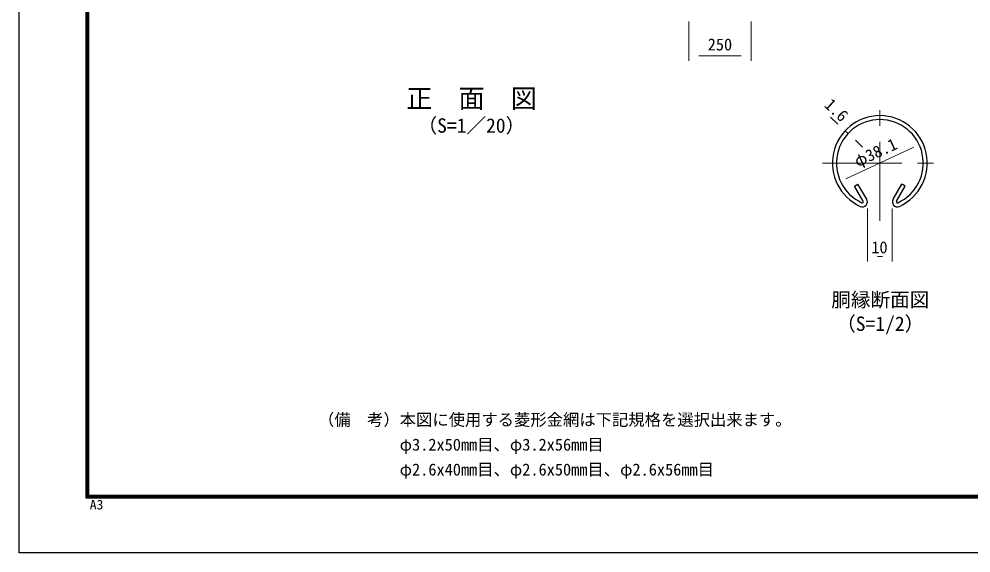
# Model space of a CAD drawing. Units: millimetres, scale not verified, with parts at other scales. Extents: x -4200 to 4200, y -2970 to 2970.
# Drawn here: x -4200 to -376, y -2970 to -827 of the extents above; entities that cross this region are included whole.
import ezdxf
from ezdxf.enums import TextEntityAlignment as Align

# ---------------------------------------------------------------- set-up
doc = ezdxf.new("R2010")
doc.units = ezdxf.units.MM
doc.header["$LTSCALE"] = 10
doc.linetypes.add('USER1', pattern=[50.8, 31.75, -6.35, 6.35, -6.35])
for name, color, linetype, lineweight in [('0-0_D-TTL-TXT', 7, 'Continuous', 25), ('0-3_D-STR1', 1, 'Continuous', 25), ('0-4_D-STR-DIM', 7, 'Continuous', 13), ('0-8_D-BMK', 2, 'USER1', 13), ('0-C_D-TTL', 7, 'Continuous', 25)]:
    doc.layers.add(name, color=color, linetype=linetype, lineweight=lineweight)
doc.styles.add('ＭＳ ゴシック', font='')
doc.styles.get('ＭＳ ゴシック').set_extended_font_data('MS Gothic')

msp = doc.modelspace()

# ---------------------------------------------------------------- linework, layer by layer
at = {"layer": '0-3_D-STR1'}
for p, q in [((-844.04, -1497.35), (-830.15, -1489.33)), ((-795.06, -1550.11), (-830.15, -1489.33)), ((-689.37, -1550.11), (-654.28, -1489.33)), ((-640.39, -1497.35), (-654.28, -1489.33)), ((-808.95, -1558.13), (-844.04, -1497.35)), ((-675.48, -1558.13), (-640.39, -1497.35))]:
    msp.add_line(p, q, dxfattribs=at)
for centre, radius, start, end in [((-742.21, -1404.82), 190.5, 294.32478, 245.67522), ((-742.21, -1404.82), 174.46, 294.32478, 245.67522), ((-812.42, -1560.13), 20.05, 245.67522, 30), ((-812.42, -1560.13), 4.01, 245.67522, 30), ((-672.01, -1560.13), 20.05, 150, 294.32478), ((-672.01, -1560.13), 4.01, 150, 294.32478)]:
    msp.add_arc(centre, radius, start, end, dxfattribs=at)
at = {"layer": '0-4_D-STR-DIM'}
for p, q in [((-1509.65, -836.56), (-1509.65, -993.88)), ((-1259.65, -836.56), (-1259.65, -993.88)), ((-1469.65, -973.88), (-1299.65, -973.88)), ((-911.1, -1247.95), (-940.41, -1220.73)), ((-870.04, -1286.09), (-881.79, -1275.17)), ((-840.73, -1313.31), (-811.42, -1340.53)), ((-878.61, -1468.42), (-605.81, -1341.22)), ((-792.21, -1587.39), (-792.21, -1800.19)), ((-692.21, -1587.39), (-692.21, -1800.19)), ((-752.21, -1780.19), (-732.21, -1780.19))]:
    msp.add_line(p, q, dxfattribs=at)
at = {"layer": '0-8_D-BMK'}
for p, q in [((-742.21, -1636.63), (-742.21, -1175.08)), ((-971.95, -1404.82), (-512.47, -1404.82))]:
    msp.add_line(p, q, dxfattribs=at)
at = {"layer": '0-C_D-TTL', "color": 2}
msp.add_lwpolyline([(-4199.68, 2970.23), (4200.32, 2970.23), (4200.32, -2969.77), (-4199.68, -2969.77)], close=True, dxfattribs=at)
at = {"layer": '0-C_D-TTL'}
for points in [[(-3929.68, 2750.23), (3930.32, 2750.23), (3930.32, -2749.77), (-3929.68, -2749.77)], [(-3927.18, 2747.73), (3927.82, 2747.73), (3927.82, -2747.27), (-3927.18, -2747.27)], [(-3924.68, 2745.23), (3925.32, 2745.23), (3925.32, -2744.77), (-3924.68, -2744.77)], [(-3922.18, 2742.73), (3922.82, 2742.73), (3922.82, -2742.27), (-3922.18, -2742.27)], [(-3919.68, 2740.23), (3920.32, 2740.23), (3920.32, -2739.77), (-3919.68, -2739.77)]]:
    msp.add_lwpolyline(points, close=True, dxfattribs=at)

# ---------------------------------------------------------------- texts
at = {"layer": '0-0_D-TTL-TXT', "style": 'ＭＳ ゴシック'}
for s, height, p in [('正\u3000面\u3000図', 76.97, (-2644.55, -1206.95)), ('（S=1／20）', 57.7, (-2599.07, -1300.15)), ('胴縁断面図', 57.7, (-937.14, -1999.46)), ('（S=1/2）', 57.7, (-917.65, -2095.65)), ('（備\u3000考）本図に使用する菱形金網は下記規格を選択出来ます。', 48.09, (-2998.8, -2473.38)), ('\u3000\u3000\u3000\u3000\u3000φ3.2x50mm目、φ3.2x56mm目', 48.09, (-2998.8, -2573.38)), ('\u3000\u3000\u3000\u3000\u3000φ2.6x40mm目、φ2.6x50mm目、φ2.6x56mm目', 48.09, (-2998.8, -2673.38))]:
    msp.add_text(s, height=height, dxfattribs=at).set_placement(p, align=Align.BOTTOM_LEFT)
at = {"layer": '0-4_D-STR-DIM', "style": 'ＭＳ ゴシック'}
for s, p in [('250', (-1433.65, -967.13)), ('10', (-776.61, -1781.44))]:
    msp.add_text(s, height=48.09, dxfattribs=at).set_placement(p, align=Align.BOTTOM_LEFT)
for s, rotation, p in [('1.6', 317.113, (-978.58, -1186.49)), ('φ38.1', 24.999, (-825.27, -1435.12))]:
    msp.add_text(s, height=48.09, rotation=rotation, dxfattribs=at).set_placement(p, align=Align.BOTTOM_LEFT)
at = {"layer": '0-C_D-TTL', "style": 'ＭＳ ゴシック', "width": 1.05}
msp.add_text('A3', height=38.48, dxfattribs=at).set_placement((-3915.77, -2806.58), align=Align.BOTTOM_LEFT)

doc.saveas('drawing.dxf')
